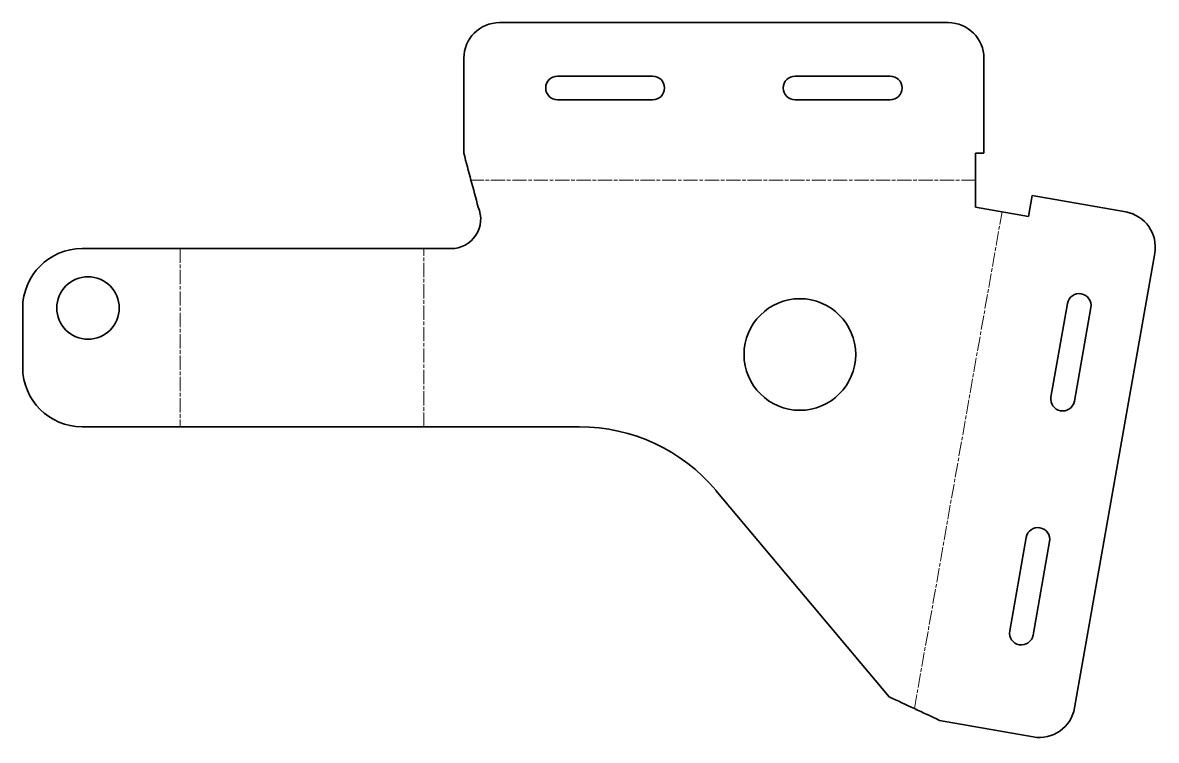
# Model space of a CAD drawing. Header units: inches. Extents: x 0 to 191, y -1 to 120.
import ezdxf

# ---------------------------------------------------------------- set-up
doc = ezdxf.new("R2010")
doc.units = ezdxf.units.IN
doc.header["$MEASUREMENT"] = 0
doc.linetypes.add('Chain', pattern=[13.68, 9.12, -1.14, 2.28, -1.14])
doc.layers.add('SIMUMAK Bend Centerline (ISO)', color=7, linetype='Chain', lineweight=9)
doc.layers.add('SIMUMAK Visible (ISO)', color=7, linetype='Continuous', lineweight=35)

# ---------------------------------------------------------------- blocks, each defined once
blk = doc.blocks.new('PTM-03-SOPIEI01_Sheet_8_PTM-03-SOPIEI01 (deplegada)')
at = {"layer": 'SIMUMAK Bend Centerline (ISO)', "ltscale": 0.263158}
for p, q in [((65.1, 33.65), (-19.86, 33.65)), ((54.8, -55.33), (69.56, 28.34)), ((-68.82, 22.13), (-68.82, -7.87)), ((-27.78, -7.87), (-27.78, 22.13))]:
    blk.add_line(p, q, dxfattribs=at)
at = {"layer": 'SIMUMAK Visible (ISO)'}
for p, q in [((60.51, 60.18), (-15.07, 60.18)), ((-21.07, 38.18), (-21.07, 54.18)), ((66.51, 38.18), (66.51, 54.18)), ((-5.28, 51.18), (10.72, 51.18)), ((34.72, 51.18), (50.72, 51.18)), ((10.72, 47.18), (-5.28, 47.18)), ((50.72, 47.18), (34.72, 47.18)), ((65.1, 38.18), (66.51, 38.18)), ((65.1, 29.13), (65.1, 38.18)), ((74.63, 31.08), (74.01, 27.56)), ((74.63, 31.08), (90.39, 28.3)), ((74.01, 27.56), (65.1, 29.13)), ((-23.23, 22.13), (-85.35, 22.13)), ((81.76, -55.22), (95.26, 21.35)), ((-95.35, 12.13), (-95.35, 2.13)), ((77.79, -2.86), (80.57, 12.9)), ((84.51, 12.2), (81.73, -3.55)), ((-85.35, -7.87), (-1.59, -7.87)), ((21.39, -18.59), (50.56, -53.35)), ((70.84, -42.25), (73.62, -26.49)), ((77.56, -27.19), (74.78, -42.95)), ((59.05, -57.31), (74.81, -60.09))]:
    blk.add_line(p, q, dxfattribs=at)
for centre, radius in [((-84.35, 12.13), 5.25), ((35.51, 4.3), 9.4)]:
    blk.add_circle(centre, radius, dxfattribs=at)
at = {"layer": 'SIMUMAK Visible (ISO)', "extrusion": (0, 0, -1)}
for centre, radius, start, end in [((15.07, 54.18), 6, 360, 90), ((-60.51, 54.18), 6, 90, 180), ((-89.35, 22.39), 6, 100, 190), ((85.35, 12.13), 10, 360, 90), ((85.35, 2.13), 10, 270, 360), ((-75.85, -54.18), 6, 190, 280)]:
    blk.add_arc(centre, radius, start, end, dxfattribs=at)
at = {"layer": 'SIMUMAK Visible (ISO)'}
for centre, radius, start, end in [((-5.28, 49.18), 2, 90, 270), ((10.72, 49.18), 2, 270, 90), ((34.72, 49.18), 2, 90, 270), ((50.72, 49.18), 2, 270, 90), ((-23.23, 27.13), 5, 270, 23.5782), ((82.54, 12.55), 2, 350, 170), ((79.76, -3.21), 2, 170, 350), ((-1.59, -37.87), 30, 40, 90), ((75.59, -26.84), 2, 350, 170), ((72.81, -42.6), 2, 170, 350)]:
    blk.add_arc(centre, radius, start, end, dxfattribs=at)
for points in [[(-18.65, 29.13), (-19.46, 32.15), (-20.27, 35.16), (-21.07, 38.18)], [(50.56, -53.35), (53.39, -54.67), (56.22, -55.99), (59.05, -57.31)]]:
    blk.add_open_spline(points, degree=3, dxfattribs=at)

msp = doc.modelspace()

# ---------------------------------------------------------------- block references
msp.add_blockref('PTM-03-SOPIEI01_Sheet_8_PTM-03-SOPIEI01 (deplegada)', (95.35, 60.09))

doc.saveas('drawing.dxf')
